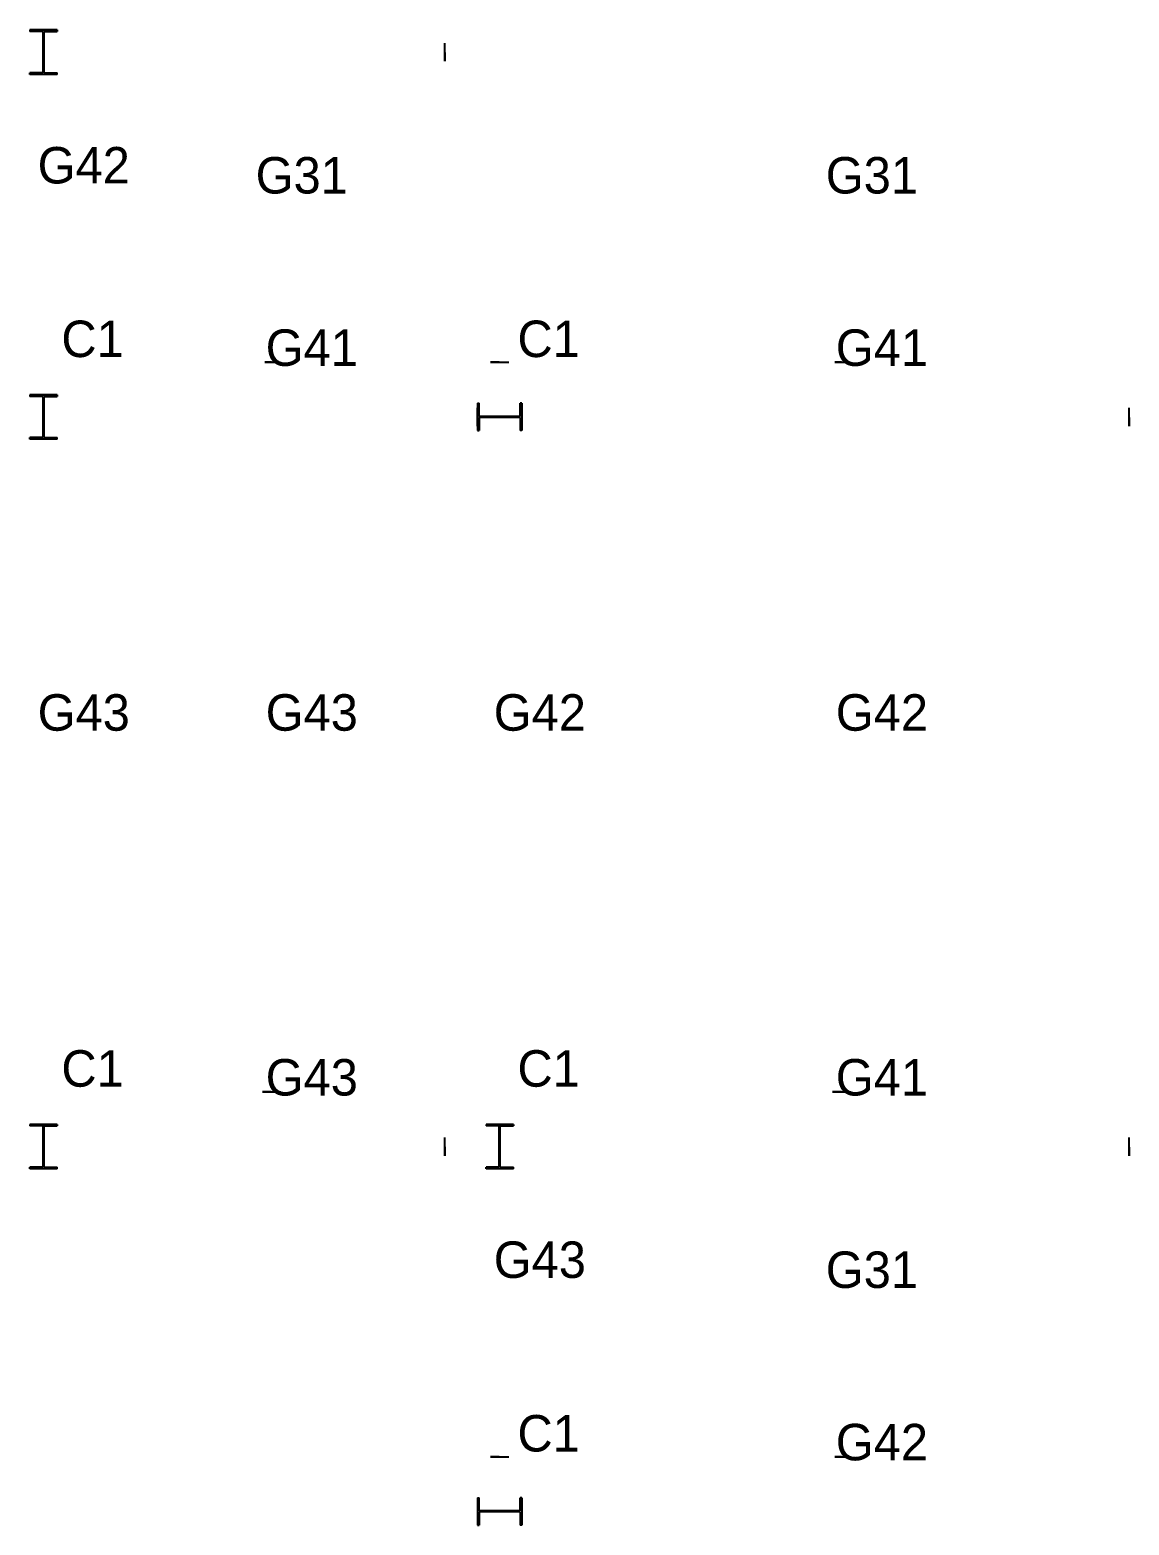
# Model space of a CAD drawing. Extents: x 0 to 468522, y -150 to 33063.
# Drawn here: x 299850 to 311900, y -150 to 16244 of the extents above; entities that cross this region are included whole.
import ezdxf
from ezdxf.enums import TextEntityAlignment as Align

# ---------------------------------------------------------------- set-up
doc = ezdxf.new("R2010")
doc.units = 0

msp = doc.modelspace()

# ---------------------------------------------------------------- linework, layer by layer
at = {"layer": 'C1'}
for p, q in [((300150, 16244, 6460), (299850, 16244, 6460)), ((299850, 16244, 6460), (299850, 16226, 6460)), ((300150, 16244, 3330), (299850, 16244, 3330)), ((299850, 16244, 3330), (299850, 16226, 3330)), ((300150, 16244, 6460), (300150, 16226, 6460)), ((300150, 16244, 3330), (300150, 16226, 3330)), ((299994.5, 16226, 6460), (299850, 16226, 6460)), ((299994.5, 16226, 3330), (299850, 16226, 3330)), ((299994.5, 15774, 6460), (299994.5, 16226, 6460)), ((299994.5, 16226, 6460), (299994.5, 16226, 6460)), ((299994.5, 16226, 6460), (299994.5, 16226, 6460)), ((299994.5, 16226, 6460), (299994.5, 16226, 6460)), ((299994.5, 15774, 3330), (299994.5, 16226, 3330)), ((299994.5, 16226, 3330), (299994.5, 16226, 3330)), ((299994.5, 16226, 3330), (299994.5, 16226, 3330)), ((299994.5, 16226, 3330), (299994.5, 16226, 3330)), ((300005.5, 15774, 6460), (300005.5, 16226, 6460)), ((300005.5, 16226, 6460), (300005.5, 16226, 6460)), ((300005.5, 16226, 6460), (300005.5, 16226, 6460)), ((300005.5, 16226, 6460), (300005.5, 16226, 6460)), ((300005.5, 16226, 6460), (300150, 16226, 6460)), ((300005.5, 15774, 3330), (300005.5, 16226, 3330)), ((300005.5, 16226, 3330), (300005.5, 16226, 3330)), ((300005.5, 16226, 3330), (300005.5, 16226, 3330)), ((300005.5, 16226, 3330), (300005.5, 16226, 3330)), ((300005.5, 16226, 3330), (300150, 16226, 3330)), ((299994.5, 15774, 6460), (299850, 15774, 6460)), ((299850, 15756, 6460), (299850, 15774, 6460)), ((299994.5, 15774, 3330), (299850, 15774, 3330)), ((299850, 15756, 3330), (299850, 15774, 3330)), ((300150, 15756, 6460), (299850, 15756, 6460)), ((300150, 15756, 3330), (299850, 15756, 3330)), ((299994.5, 15774, 6460), (299994.5, 15774, 6460)), ((299994.5, 15774, 6460), (299994.5, 15774, 6460)), ((299994.5, 15774, 6460), (299994.5, 15774, 6460)), ((299994.5, 15774, 3330), (299994.5, 15774, 3330)), ((299994.5, 15774, 3330), (299994.5, 15774, 3330)), ((299994.5, 15774, 3330), (299994.5, 15774, 3330)), ((300005.5, 15774, 6460), (300005.5, 15774, 6460)), ((300005.5, 15774, 6460), (300005.5, 15774, 6460)), ((300005.5, 15774, 6460), (300005.5, 15774, 6460)), ((300005.5, 15774, 6460), (300150, 15774, 6460)), ((300005.5, 15774, 3330), (300005.5, 15774, 3330)), ((300005.5, 15774, 3330), (300005.5, 15774, 3330)), ((300005.5, 15774, 3330), (300005.5, 15774, 3330)), ((300005.5, 15774, 3330), (300150, 15774, 3330)), ((300150, 15756, 6460), (300150, 15774, 6460)), ((300150, 15756, 3330), (300150, 15774, 3330)), ((300150, 12244, 6460), (299850, 12244, 6460)), ((299850, 12244, 6460), (299850, 12226, 6460)), ((300150, 12244, 3330), (299850, 12244, 3330)), ((299850, 12244, 3330), (299850, 12226, 3330)), ((299994.5, 12226, 6460), (299850, 12226, 6460)), ((299994.5, 12226, 3330), (299850, 12226, 3330)), ((299994.5, 11774, 6460), (299994.5, 12226, 6460)), ((299994.5, 12226, 6460), (299994.5, 12226, 6460)), ((299994.5, 12226, 6460), (299994.5, 12226, 6460)), ((299994.5, 12226, 6460), (299994.5, 12226, 6460)), ((299994.5, 11774, 3330), (299994.5, 12226, 3330)), ((299994.5, 12226, 3330), (299994.5, 12226, 3330)), ((299994.5, 12226, 3330), (299994.5, 12226, 3330)), ((299994.5, 12226, 3330), (299994.5, 12226, 3330)), ((300005.5, 11774, 6460), (300005.5, 12226, 6460)), ((300005.5, 12226, 6460), (300005.5, 12226, 6460)), ((300005.5, 12226, 6460), (300005.5, 12226, 6460)), ((300005.5, 12226, 6460), (300005.5, 12226, 6460)), ((300005.5, 12226, 6460), (300150, 12226, 6460)), ((300005.5, 11774, 3330), (300005.5, 12226, 3330)), ((300005.5, 12226, 3330), (300005.5, 12226, 3330)), ((300005.5, 12226, 3330), (300005.5, 12226, 3330)), ((300005.5, 12226, 3330), (300005.5, 12226, 3330)), ((300005.5, 12226, 3330), (300150, 12226, 3330)), ((300150, 12244, 6460), (300150, 12226, 6460)), ((300150, 12244, 3330), (300150, 12226, 3330)), ((304756, 12150, 6460), (304756, 11850, 6460)), ((304756, 12150, 6460), (304774, 12150, 6460)), ((304756, 12150, 3330), (304756, 11850, 3330)), ((304756, 12150, 3330), (304774, 12150, 3330)), ((304774, 12005.5, 6460), (304774, 12150, 6460)), ((304774, 12005.5, 3330), (304774, 12150, 3330)), ((305226, 12005.5, 6460), (305226, 12150, 6460)), ((305244, 12150, 6460), (305226, 12150, 6460)), ((305226, 12005.5, 3330), (305226, 12150, 3330)), ((305244, 12150, 3330), (305226, 12150, 3330)), ((305244, 12150, 6460), (305244, 11850, 6460)), ((305244, 12150, 3330), (305244, 11850, 3330)), ((305226, 12005.5, 6460), (304774, 12005.5, 6460)), ((304774, 12005.5, 6460), (304774, 12005.5, 6460)), ((304774, 12005.5, 6460), (304774, 12005.5, 6460)), ((304774, 12005.5, 6460), (304774, 12005.5, 6460)), ((305226, 12005.5, 3330), (304774, 12005.5, 3330)), ((304774, 12005.5, 3330), (304774, 12005.5, 3330)), ((304774, 12005.5, 3330), (304774, 12005.5, 3330)), ((304774, 12005.5, 3330), (304774, 12005.5, 3330)), ((305226, 11994.5, 6460), (304774, 11994.5, 6460)), ((304774, 11994.5, 6460), (304774, 11994.5, 6460)), ((304774, 11994.5, 6460), (304774, 11994.5, 6460)), ((304774, 11994.5, 6460), (304774, 11994.5, 6460)), ((304774, 11994.5, 6460), (304774, 11850, 6460)), ((305226, 11994.5, 3330), (304774, 11994.5, 3330)), ((304774, 11994.5, 3330), (304774, 11994.5, 3330)), ((304774, 11994.5, 3330), (304774, 11994.5, 3330)), ((304774, 11994.5, 3330), (304774, 11994.5, 3330)), ((304774, 11994.5, 3330), (304774, 11850, 3330)), ((305226, 12005.5, 6460), (305226, 12005.5, 6460)), ((305226, 12005.5, 6460), (305226, 12005.5, 6460)), ((305226, 12005.5, 6460), (305226, 12005.5, 6460)), ((305226, 12005.5, 3330), (305226, 12005.5, 3330)), ((305226, 12005.5, 3330), (305226, 12005.5, 3330)), ((305226, 12005.5, 3330), (305226, 12005.5, 3330)), ((305226, 11994.5, 6460), (305226, 11994.5, 6460)), ((305226, 11994.5, 6460), (305226, 11994.5, 6460)), ((305226, 11994.5, 6460), (305226, 11994.5, 6460)), ((305226, 11994.5, 6460), (305226, 11850, 6460)), ((305226, 11994.5, 3330), (305226, 11994.5, 3330)), ((305226, 11994.5, 3330), (305226, 11994.5, 3330)), ((305226, 11994.5, 3330), (305226, 11994.5, 3330)), ((305226, 11994.5, 3330), (305226, 11850, 3330)), ((304756, 11850, 6460), (304774, 11850, 6460)), ((304756, 11850, 3330), (304774, 11850, 3330)), ((305244, 11850, 6460), (305226, 11850, 6460)), ((305244, 11850, 3330), (305226, 11850, 3330)), ((299994.5, 11774, 6460), (299850, 11774, 6460)), ((299850, 11756, 6460), (299850, 11774, 6460)), ((299994.5, 11774, 3330), (299850, 11774, 3330)), ((299850, 11756, 3330), (299850, 11774, 3330)), ((300150, 11756, 6460), (299850, 11756, 6460)), ((300150, 11756, 3330), (299850, 11756, 3330)), ((299994.5, 11774, 6460), (299994.5, 11774, 6460)), ((299994.5, 11774, 6460), (299994.5, 11774, 6460)), ((299994.5, 11774, 6460), (299994.5, 11774, 6460)), ((299994.5, 11774, 3330), (299994.5, 11774, 3330)), ((299994.5, 11774, 3330), (299994.5, 11774, 3330)), ((299994.5, 11774, 3330), (299994.5, 11774, 3330)), ((300005.5, 11774, 6460), (300005.5, 11774, 6460)), ((300005.5, 11774, 6460), (300005.5, 11774, 6460)), ((300005.5, 11774, 6460), (300005.5, 11774, 6460)), ((300005.5, 11774, 6460), (300150, 11774, 6460)), ((300005.5, 11774, 3330), (300005.5, 11774, 3330)), ((300005.5, 11774, 3330), (300005.5, 11774, 3330)), ((300005.5, 11774, 3330), (300005.5, 11774, 3330)), ((300005.5, 11774, 3330), (300150, 11774, 3330)), ((300150, 11756, 6460), (300150, 11774, 6460)), ((300150, 11756, 3330), (300150, 11774, 3330)), ((300150, 4244, 6460), (299850, 4244, 6460)), ((299850, 4244, 6460), (299850, 4226, 6460)), ((300150, 4244, 3330), (299850, 4244, 3330)), ((299850, 4244, 3330), (299850, 4226, 3330)), ((299994.5, 4226, 6460), (299850, 4226, 6460)), ((299994.5, 4226, 3330), (299850, 4226, 3330)), ((299994.5, 3774, 6460), (299994.5, 4226, 6460)), ((299994.5, 4226, 6460), (299994.5, 4226, 6460)), ((299994.5, 4226, 6460), (299994.5, 4226, 6460)), ((299994.5, 4226, 6460), (299994.5, 4226, 6460)), ((299994.5, 3774, 3330), (299994.5, 4226, 3330)), ((299994.5, 4226, 3330), (299994.5, 4226, 3330)), ((299994.5, 4226, 3330), (299994.5, 4226, 3330)), ((299994.5, 4226, 3330), (299994.5, 4226, 3330)), ((300005.5, 3774, 6460), (300005.5, 4226, 6460)), ((300005.5, 4226, 6460), (300005.5, 4226, 6460)), ((300005.5, 4226, 6460), (300005.5, 4226, 6460)), ((300005.5, 4226, 6460), (300005.5, 4226, 6460)), ((300005.5, 4226, 6460), (300150, 4226, 6460)), ((300005.5, 3774, 3330), (300005.5, 4226, 3330)), ((300005.5, 4226, 3330), (300005.5, 4226, 3330)), ((300005.5, 4226, 3330), (300005.5, 4226, 3330)), ((300005.5, 4226, 3330), (300005.5, 4226, 3330)), ((300005.5, 4226, 3330), (300150, 4226, 3330)), ((300150, 4244, 6460), (300150, 4226, 6460)), ((300150, 4244, 3330), (300150, 4226, 3330)), ((305150, 4244, 6460), (304850, 4244, 6460)), ((304850, 4244, 6460), (304850, 4226, 6460)), ((305150, 4244, 3330), (304850, 4244, 3330)), ((304850, 4244, 3330), (304850, 4226, 3330)), ((304994.5, 4226, 6460), (304850, 4226, 6460)), ((304994.5, 4226, 3330), (304850, 4226, 3330)), ((304994.5, 3774, 6460), (304994.5, 4226, 6460)), ((304994.5, 4226, 6460), (304994.5, 4226, 6460)), ((304994.5, 4226, 6460), (304994.5, 4226, 6460)), ((304994.5, 4226, 6460), (304994.5, 4226, 6460)), ((304994.5, 3774, 3330), (304994.5, 4226, 3330)), ((304994.5, 4226, 3330), (304994.5, 4226, 3330)), ((304994.5, 4226, 3330), (304994.5, 4226, 3330)), ((304994.5, 4226, 3330), (304994.5, 4226, 3330)), ((305005.5, 3774, 6460), (305005.5, 4226, 6460)), ((305005.5, 4226, 6460), (305005.5, 4226, 6460)), ((305005.5, 4226, 6460), (305005.5, 4226, 6460)), ((305005.5, 4226, 6460), (305005.5, 4226, 6460)), ((305005.5, 4226, 6460), (305150, 4226, 6460)), ((305005.5, 3774, 3330), (305005.5, 4226, 3330)), ((305005.5, 4226, 3330), (305005.5, 4226, 3330)), ((305005.5, 4226, 3330), (305005.5, 4226, 3330)), ((305005.5, 4226, 3330), (305005.5, 4226, 3330)), ((305005.5, 4226, 3330), (305150, 4226, 3330)), ((305150, 4244, 6460), (305150, 4226, 6460)), ((305150, 4244, 3330), (305150, 4226, 3330)), ((299994.5, 3774, 6460), (299850, 3774, 6460)), ((299850, 3756, 6460), (299850, 3774, 6460)), ((299994.5, 3774, 3330), (299850, 3774, 3330)), ((299850, 3756, 3330), (299850, 3774, 3330)), ((299994.5, 3774, 6460), (299994.5, 3774, 6460)), ((299994.5, 3774, 6460), (299994.5, 3774, 6460)), ((299994.5, 3774, 6460), (299994.5, 3774, 6460)), ((299994.5, 3774, 3330), (299994.5, 3774, 3330)), ((299994.5, 3774, 3330), (299994.5, 3774, 3330)), ((299994.5, 3774, 3330), (299994.5, 3774, 3330)), ((300005.5, 3774, 6460), (300005.5, 3774, 6460)), ((300005.5, 3774, 6460), (300005.5, 3774, 6460)), ((300005.5, 3774, 6460), (300005.5, 3774, 6460)), ((300005.5, 3774, 6460), (300150, 3774, 6460)), ((300005.5, 3774, 3330), (300005.5, 3774, 3330)), ((300005.5, 3774, 3330), (300005.5, 3774, 3330)), ((300005.5, 3774, 3330), (300005.5, 3774, 3330)), ((300005.5, 3774, 3330), (300150, 3774, 3330)), ((300150, 3756, 6460), (300150, 3774, 6460)), ((300150, 3756, 3330), (300150, 3774, 3330)), ((304994.5, 3774, 6460), (304850, 3774, 6460)), ((304850, 3756, 6460), (304850, 3774, 6460)), ((304994.5, 3774, 3330), (304850, 3774, 3330)), ((304850, 3756, 3330), (304850, 3774, 3330)), ((304994.5, 3774, 6460), (304994.5, 3774, 6460)), ((304994.5, 3774, 6460), (304994.5, 3774, 6460)), ((304994.5, 3774, 6460), (304994.5, 3774, 6460)), ((304994.5, 3774, 3330), (304994.5, 3774, 3330)), ((304994.5, 3774, 3330), (304994.5, 3774, 3330)), ((304994.5, 3774, 3330), (304994.5, 3774, 3330)), ((305005.5, 3774, 6460), (305005.5, 3774, 6460)), ((305005.5, 3774, 6460), (305005.5, 3774, 6460)), ((305005.5, 3774, 6460), (305005.5, 3774, 6460)), ((305005.5, 3774, 6460), (305150, 3774, 6460)), ((305005.5, 3774, 3330), (305005.5, 3774, 3330)), ((305005.5, 3774, 3330), (305005.5, 3774, 3330)), ((305005.5, 3774, 3330), (305005.5, 3774, 3330)), ((305005.5, 3774, 3330), (305150, 3774, 3330)), ((305150, 3756, 6460), (305150, 3774, 6460)), ((305150, 3756, 3330), (305150, 3774, 3330)), ((300150, 3756, 6460), (299850, 3756, 6460)), ((300150, 3756, 3330), (299850, 3756, 3330)), ((305150, 3756, 6460), (304850, 3756, 6460)), ((305150, 3756, 3330), (304850, 3756, 3330)), ((304756, 150, 6460), (304756, -150, 6460)), ((304756, 150, 6460), (304774, 150, 6460)), ((304756, 150, 3330), (304756, -150, 3330)), ((304756, 150, 3330), (304774, 150, 3330)), ((304774, 5.5, 6460), (304774, 150, 6460)), ((304774, 5.5, 3330), (304774, 150, 3330)), ((305226, 5.5, 6460), (304774, 5.5, 6460)), ((304774, 5.5, 6460), (304774, 5.5, 6460)), ((304774, 5.5, 6460), (304774, 5.5, 6460)), ((304774, 5.5, 6460), (304774, 5.5, 6460)), ((305226, 5.5, 3330), (304774, 5.5, 3330)), ((304774, 5.5, 3330), (304774, 5.5, 3330)), ((304774, 5.5, 3330), (304774, 5.5, 3330)), ((304774, 5.5, 3330), (304774, 5.5, 3330)), ((305226, 5.5, 6460), (305226, 150, 6460)), ((305244, 150, 6460), (305226, 150, 6460)), ((305226, 5.5, 3330), (305226, 150, 3330)), ((305244, 150, 3330), (305226, 150, 3330)), ((305226, 5.5, 6460), (305226, 5.5, 6460)), ((305226, 5.5, 6460), (305226, 5.5, 6460)), ((305226, 5.5, 6460), (305226, 5.5, 6460)), ((305226, 5.5, 3330), (305226, 5.5, 3330)), ((305226, 5.5, 3330), (305226, 5.5, 3330)), ((305226, 5.5, 3330), (305226, 5.5, 3330)), ((305244, 150, 6460), (305244, -150, 6460)), ((305244, 150, 3330), (305244, -150, 3330)), ((304756, -150, 6460), (304774, -150, 6460)), ((304756, -150, 3330), (304774, -150, 3330)), ((305226, -5.5, 6460), (304774, -5.5, 6460)), ((304774, -5.5, 6460), (304774, -5.5, 6460)), ((304774, -5.5, 6460), (304774, -5.5, 6460)), ((304774, -5.5, 6460), (304774, -5.5, 6460)), ((304774, -5.5, 6460), (304774, -150, 6460)), ((305226, -5.5, 3330), (304774, -5.5, 3330)), ((304774, -5.5, 3330), (304774, -5.5, 3330)), ((304774, -5.5, 3330), (304774, -5.5, 3330)), ((304774, -5.5, 3330), (304774, -5.5, 3330)), ((304774, -5.5, 3330), (304774, -150, 3330)), ((305226, -5.5, 6460), (305226, -5.5, 6460)), ((305226, -5.5, 6460), (305226, -5.5, 6460)), ((305226, -5.5, 6460), (305226, -5.5, 6460)), ((305226, -5.5, 6460), (305226, -150, 6460)), ((305226, -5.5, 3330), (305226, -5.5, 3330)), ((305226, -5.5, 3330), (305226, -5.5, 3330)), ((305226, -5.5, 3330), (305226, -5.5, 3330)), ((305226, -5.5, 3330), (305226, -150, 3330)), ((305244, -150, 6460), (305226, -150, 6460)), ((305244, -150, 3330), (305226, -150, 3330))]:
    msp.add_line(p, q, dxfattribs=at)
at = {"layer": 'G31', "extrusion": (0, 1, 0)}
for p, q in [((302425, 12600, 6610), (302575, 12600, 6610)), ((302425, 12600, 6310), (302575, 12600, 6310)), ((302496.75, 12600, 6601), (302425, 12600, 6601)), ((302425, 12600, 6610), (302425, 12600, 6601)), ((302496.75, 12600, 6319), (302425, 12600, 6319)), ((302425, 12600, 6310), (302425, 12600, 6319)), ((302496.75, 12600, 6319), (302496.75, 12600, 6601)), ((302496.75, 12600, 6601), (302496.75, 12600, 6601)), ((302496.75, 12600, 6319), (302496.75, 12600, 6319)), ((302496.75, 12600, 6601), (302496.75, 12600, 6601)), ((302496.75, 12600, 6319), (302496.75, 12600, 6319)), ((302496.75, 12600, 6601), (302496.75, 12600, 6601)), ((302496.75, 12600, 6319), (302496.75, 12600, 6319)), ((302503.25, 12600, 6319), (302503.25, 12600, 6601)), ((302503.25, 12600, 6319), (302503.25, 12600, 6319)), ((302503.25, 12600, 6601), (302503.25, 12600, 6601)), ((302503.25, 12600, 6319), (302503.25, 12600, 6319)), ((302503.25, 12600, 6601), (302503.25, 12600, 6601)), ((302503.25, 12600, 6319), (302503.25, 12600, 6319)), ((302503.25, 12600, 6601), (302503.25, 12600, 6601)), ((302503.25, 12600, 6601), (302575, 12600, 6601)), ((302503.25, 12600, 6319), (302575, 12600, 6319)), ((302575, 12600, 6610), (302575, 12600, 6601)), ((302575, 12600, 6310), (302575, 12600, 6319)), ((308675, 12600, 6610), (308825, 12600, 6610)), ((308675, 12600, 6310), (308825, 12600, 6310)), ((308746.75, 12600, 6601), (308675, 12600, 6601)), ((308675, 12600, 6610), (308675, 12600, 6601)), ((308746.75, 12600, 6319), (308675, 12600, 6319)), ((308675, 12600, 6310), (308675, 12600, 6319)), ((308746.75, 12600, 6319), (308746.75, 12600, 6601)), ((308746.75, 12600, 6601), (308746.75, 12600, 6601)), ((308746.75, 12600, 6319), (308746.75, 12600, 6319)), ((308746.75, 12600, 6601), (308746.75, 12600, 6601)), ((308746.75, 12600, 6319), (308746.75, 12600, 6319)), ((308746.75, 12600, 6601), (308746.75, 12600, 6601)), ((308746.75, 12600, 6319), (308746.75, 12600, 6319)), ((308753.25, 12600, 6319), (308753.25, 12600, 6601)), ((308753.25, 12600, 6319), (308753.25, 12600, 6319)), ((308753.25, 12600, 6601), (308753.25, 12600, 6601)), ((308753.25, 12600, 6319), (308753.25, 12600, 6319)), ((308753.25, 12600, 6601), (308753.25, 12600, 6601)), ((308753.25, 12600, 6319), (308753.25, 12600, 6319)), ((308753.25, 12600, 6601), (308753.25, 12600, 6601)), ((308753.25, 12600, 6601), (308825, 12600, 6601)), ((308753.25, 12600, 6319), (308825, 12600, 6319)), ((308825, 12600, 6610), (308825, 12600, 6601)), ((308825, 12600, 6310), (308825, 12600, 6319)), ((308675, 600, 6610), (308825, 600, 6610)), ((308675, 600, 6310), (308825, 600, 6310)), ((308746.75, 600, 6601), (308675, 600, 6601)), ((308675, 600, 6610), (308675, 600, 6601)), ((308746.75, 600, 6319), (308675, 600, 6319)), ((308675, 600, 6310), (308675, 600, 6319)), ((308746.75, 600, 6319), (308746.75, 600, 6601)), ((308746.75, 600, 6601), (308746.75, 600, 6601)), ((308746.75, 600, 6319), (308746.75, 600, 6319)), ((308746.75, 600, 6601), (308746.75, 600, 6601)), ((308746.75, 600, 6319), (308746.75, 600, 6319)), ((308746.75, 600, 6601), (308746.75, 600, 6601)), ((308746.75, 600, 6319), (308746.75, 600, 6319)), ((308753.25, 600, 6319), (308753.25, 600, 6601)), ((308753.25, 600, 6319), (308753.25, 600, 6319)), ((308753.25, 600, 6601), (308753.25, 600, 6601)), ((308753.25, 600, 6319), (308753.25, 600, 6319)), ((308753.25, 600, 6601), (308753.25, 600, 6601)), ((308753.25, 600, 6319), (308753.25, 600, 6319)), ((308753.25, 600, 6601), (308753.25, 600, 6601)), ((308753.25, 600, 6601), (308825, 600, 6601)), ((308753.25, 600, 6319), (308825, 600, 6319)), ((308825, 600, 6610), (308825, 600, 6601)), ((308825, 600, 6310), (308825, 600, 6319))]:
    msp.add_line(p, q, dxfattribs=at)
at = {"layer": 'G41', "extrusion": (0, 1, 0)}
for p, q in [((304900, 12600, 6660), (305100, 12600, 6660)), ((304900, 12600, 6260), (305100, 12600, 6260)), ((304994, 12600, 6638), (304900, 12600, 6638)), ((304900, 12600, 6660), (304900, 12600, 6638)), ((304994, 12600, 6282), (304900, 12600, 6282)), ((304900, 12600, 6260), (304900, 12600, 6282)), ((304994, 12600, 6282), (304994, 12600, 6638)), ((304994, 12600, 6638), (304994, 12600, 6638)), ((304994, 12600, 6282), (304994, 12600, 6282)), ((304994, 12600, 6638), (304994, 12600, 6638)), ((304994, 12600, 6282), (304994, 12600, 6282)), ((304994, 12600, 6638), (304994, 12600, 6638)), ((304994, 12600, 6282), (304994, 12600, 6282)), ((305006, 12600, 6282), (305006, 12600, 6638)), ((305006, 12600, 6282), (305006, 12600, 6282)), ((305006, 12600, 6638), (305006, 12600, 6638)), ((305006, 12600, 6282), (305006, 12600, 6282)), ((305006, 12600, 6638), (305006, 12600, 6638)), ((305006, 12600, 6282), (305006, 12600, 6282)), ((305006, 12600, 6638), (305006, 12600, 6638)), ((305006, 12600, 6638), (305100, 12600, 6638)), ((305006, 12600, 6282), (305100, 12600, 6282)), ((305100, 12600, 6660), (305100, 12600, 6638)), ((305100, 12600, 6260), (305100, 12600, 6282))]:
    msp.add_line(p, q, dxfattribs=at)
at = {"layer": 'G41', "extrusion": (-1, 0, 0)}
for p, q in [((304756, 11900, 6660), (304756, 12100, 6660)), ((304756, 11900, 6260), (304756, 12100, 6260)), ((304756, 12006, 6638), (304756, 12100, 6638)), ((304756, 12100, 6660), (304756, 12100, 6638)), ((304756, 12006, 6282), (304756, 12100, 6282)), ((304756, 12100, 6260), (304756, 12100, 6282)), ((304756, 12006, 6282), (304756, 12006, 6638)), ((304756, 12006, 6282), (304756, 12006, 6282)), ((304756, 12006, 6638), (304756, 12006, 6638)), ((304756, 12006, 6282), (304756, 12006, 6282)), ((304756, 12006, 6638), (304756, 12006, 6638)), ((304756, 12006, 6282), (304756, 12006, 6282)), ((304756, 12006, 6638), (304756, 12006, 6638)), ((304756, 11994, 6282), (304756, 11994, 6638)), ((304756, 11994, 6638), (304756, 11994, 6638)), ((304756, 11994, 6282), (304756, 11994, 6282)), ((304756, 11994, 6638), (304756, 11994, 6638)), ((304756, 11994, 6282), (304756, 11994, 6282)), ((304756, 11994, 6638), (304756, 11994, 6638)), ((304756, 11994, 6282), (304756, 11994, 6282)), ((304756, 11994, 6638), (304756, 11900, 6638)), ((304756, 11994, 6282), (304756, 11900, 6282)), ((311900, 11900, 6660), (311900, 12100, 6660)), ((311900, 11900, 6260), (311900, 12100, 6260)), ((311900, 12006, 6638), (311900, 12100, 6638)), ((311900, 12100, 6660), (311900, 12100, 6638)), ((311900, 12006, 6282), (311900, 12100, 6282)), ((311900, 12100, 6260), (311900, 12100, 6282)), ((311900, 12006, 6282), (311900, 12006, 6638)), ((311900, 12006, 6282), (311900, 12006, 6282)), ((311900, 12006, 6638), (311900, 12006, 6638)), ((311900, 12006, 6282), (311900, 12006, 6282)), ((311900, 12006, 6638), (311900, 12006, 6638)), ((311900, 12006, 6282), (311900, 12006, 6282)), ((311900, 12006, 6638), (311900, 12006, 6638)), ((311900, 11994, 6282), (311900, 11994, 6638)), ((311900, 11994, 6638), (311900, 11994, 6638)), ((311900, 11994, 6282), (311900, 11994, 6282)), ((311900, 11994, 6638), (311900, 11994, 6638)), ((311900, 11994, 6282), (311900, 11994, 6282)), ((311900, 11994, 6638), (311900, 11994, 6638)), ((311900, 11994, 6282), (311900, 11994, 6282)), ((311900, 11994, 6638), (311900, 11900, 6638)), ((311900, 11994, 6282), (311900, 11900, 6282)), ((304756, 11900, 6660), (304756, 11900, 6638)), ((304756, 11900, 6260), (304756, 11900, 6282)), ((311900, 11900, 6660), (311900, 11900, 6638)), ((311900, 11900, 6260), (311900, 11900, 6282)), ((311900, 3900, 6660), (311900, 4100, 6660)), ((311900, 3900, 6260), (311900, 4100, 6260)), ((311900, 4006, 6638), (311900, 4100, 6638)), ((311900, 4100, 6660), (311900, 4100, 6638)), ((311900, 4006, 6282), (311900, 4100, 6282)), ((311900, 4100, 6260), (311900, 4100, 6282)), ((311900, 4006, 6282), (311900, 4006, 6638)), ((311900, 4006, 6282), (311900, 4006, 6282)), ((311900, 4006, 6638), (311900, 4006, 6638)), ((311900, 4006, 6282), (311900, 4006, 6282)), ((311900, 4006, 6638), (311900, 4006, 6638)), ((311900, 4006, 6282), (311900, 4006, 6282)), ((311900, 4006, 6638), (311900, 4006, 6638)), ((311900, 3994, 6282), (311900, 3994, 6638)), ((311900, 3994, 6638), (311900, 3994, 6638)), ((311900, 3994, 6282), (311900, 3994, 6282)), ((311900, 3994, 6638), (311900, 3994, 6638)), ((311900, 3994, 6282), (311900, 3994, 6282)), ((311900, 3994, 6638), (311900, 3994, 6638)), ((311900, 3994, 6282), (311900, 3994, 6282)), ((311900, 3994, 6638), (311900, 3900, 6638)), ((311900, 3994, 6282), (311900, 3900, 6282)), ((311900, 3900, 6660), (311900, 3900, 6638)), ((311900, 3900, 6260), (311900, 3900, 6282))]:
    msp.add_line(p, q, dxfattribs=at)
at = {"layer": 'G42', "extrusion": (0, 1, 0)}
for p, q in [((299900, 16244, 6660), (300100, 16244, 6660)), ((299900, 16244, 6260), (300100, 16244, 6260)), ((299995.5, 16244, 6646), (299900, 16244, 6646)), ((299900, 16244, 6660), (299900, 16244, 6646)), ((299995.5, 16244, 6274), (299900, 16244, 6274)), ((299900, 16244, 6260), (299900, 16244, 6274)), ((299995.5, 16244, 6274), (299995.5, 16244, 6646)), ((299995.5, 16244, 6646), (299995.5, 16244, 6646)), ((299995.5, 16244, 6274), (299995.5, 16244, 6274)), ((299995.5, 16244, 6646), (299995.5, 16244, 6646)), ((299995.5, 16244, 6274), (299995.5, 16244, 6274)), ((299995.5, 16244, 6646), (299995.5, 16244, 6646)), ((299995.5, 16244, 6274), (299995.5, 16244, 6274)), ((300004.5, 16244, 6274), (300004.5, 16244, 6646)), ((300004.5, 16244, 6274), (300004.5, 16244, 6274)), ((300004.5, 16244, 6646), (300004.5, 16244, 6646)), ((300004.5, 16244, 6274), (300004.5, 16244, 6274)), ((300004.5, 16244, 6646), (300004.5, 16244, 6646)), ((300004.5, 16244, 6274), (300004.5, 16244, 6274)), ((300004.5, 16244, 6646), (300004.5, 16244, 6646)), ((300004.5, 16244, 6646), (300100, 16244, 6646)), ((300004.5, 16244, 6274), (300100, 16244, 6274)), ((300100, 16244, 6660), (300100, 16244, 6646)), ((300100, 16244, 6260), (300100, 16244, 6274)), ((299900, 12244, 6660), (300100, 12244, 6660)), ((299900, 12244, 6260), (300100, 12244, 6260)), ((299995.5, 12244, 6646), (299900, 12244, 6646)), ((299900, 12244, 6660), (299900, 12244, 6646)), ((299995.5, 12244, 6274), (299900, 12244, 6274)), ((299900, 12244, 6260), (299900, 12244, 6274)), ((299995.5, 12244, 6274), (299995.5, 12244, 6646)), ((299995.5, 12244, 6646), (299995.5, 12244, 6646)), ((299995.5, 12244, 6274), (299995.5, 12244, 6274)), ((299995.5, 12244, 6646), (299995.5, 12244, 6646)), ((299995.5, 12244, 6274), (299995.5, 12244, 6274)), ((299995.5, 12244, 6646), (299995.5, 12244, 6646)), ((299995.5, 12244, 6274), (299995.5, 12244, 6274)), ((300004.5, 12244, 6274), (300004.5, 12244, 6646)), ((300004.5, 12244, 6274), (300004.5, 12244, 6274)), ((300004.5, 12244, 6646), (300004.5, 12244, 6646)), ((300004.5, 12244, 6274), (300004.5, 12244, 6274)), ((300004.5, 12244, 6646), (300004.5, 12244, 6646)), ((300004.5, 12244, 6274), (300004.5, 12244, 6274)), ((300004.5, 12244, 6646), (300004.5, 12244, 6646)), ((300004.5, 12244, 6646), (300100, 12244, 6646)), ((300004.5, 12244, 6274), (300100, 12244, 6274)), ((300100, 12244, 6660), (300100, 12244, 6646)), ((300100, 12244, 6260), (300100, 12244, 6274)), ((308650, 4600, 6660), (308850, 4600, 6660)), ((308650, 4600, 6260), (308850, 4600, 6260)), ((308745.5, 4600, 6646), (308650, 4600, 6646)), ((308650, 4600, 6660), (308650, 4600, 6646)), ((308745.5, 4600, 6274), (308650, 4600, 6274)), ((308650, 4600, 6260), (308650, 4600, 6274)), ((308745.5, 4600, 6274), (308745.5, 4600, 6646)), ((308745.5, 4600, 6646), (308745.5, 4600, 6646)), ((308745.5, 4600, 6274), (308745.5, 4600, 6274)), ((308745.5, 4600, 6646), (308745.5, 4600, 6646)), ((308745.5, 4600, 6274), (308745.5, 4600, 6274)), ((308745.5, 4600, 6646), (308745.5, 4600, 6646)), ((308745.5, 4600, 6274), (308745.5, 4600, 6274)), ((308754.5, 4600, 6274), (308754.5, 4600, 6646)), ((308754.5, 4600, 6274), (308754.5, 4600, 6274)), ((308754.5, 4600, 6646), (308754.5, 4600, 6646)), ((308754.5, 4600, 6274), (308754.5, 4600, 6274)), ((308754.5, 4600, 6646), (308754.5, 4600, 6646)), ((308754.5, 4600, 6274), (308754.5, 4600, 6274)), ((308754.5, 4600, 6646), (308754.5, 4600, 6646)), ((308754.5, 4600, 6646), (308850, 4600, 6646)), ((308754.5, 4600, 6274), (308850, 4600, 6274)), ((308850, 4600, 6660), (308850, 4600, 6646)), ((308850, 4600, 6260), (308850, 4600, 6274)), ((304900, 4244, 6660), (305100, 4244, 6660)), ((304900, 4244, 6260), (305100, 4244, 6260)), ((304995.5, 4244, 6646), (304900, 4244, 6646)), ((304900, 4244, 6660), (304900, 4244, 6646)), ((304995.5, 4244, 6274), (304900, 4244, 6274)), ((304900, 4244, 6260), (304900, 4244, 6274)), ((304995.5, 4244, 6274), (304995.5, 4244, 6646)), ((304995.5, 4244, 6646), (304995.5, 4244, 6646)), ((304995.5, 4244, 6274), (304995.5, 4244, 6274)), ((304995.5, 4244, 6646), (304995.5, 4244, 6646)), ((304995.5, 4244, 6274), (304995.5, 4244, 6274)), ((304995.5, 4244, 6646), (304995.5, 4244, 6646)), ((304995.5, 4244, 6274), (304995.5, 4244, 6274)), ((305004.5, 4244, 6274), (305004.5, 4244, 6646)), ((305004.5, 4244, 6274), (305004.5, 4244, 6274)), ((305004.5, 4244, 6646), (305004.5, 4244, 6646)), ((305004.5, 4244, 6274), (305004.5, 4244, 6274)), ((305004.5, 4244, 6646), (305004.5, 4244, 6646)), ((305004.5, 4244, 6274), (305004.5, 4244, 6274)), ((305004.5, 4244, 6646), (305004.5, 4244, 6646)), ((305004.5, 4244, 6646), (305100, 4244, 6646)), ((305004.5, 4244, 6274), (305100, 4244, 6274)), ((305100, 4244, 6660), (305100, 4244, 6646)), ((305100, 4244, 6260), (305100, 4244, 6274))]:
    msp.add_line(p, q, dxfattribs=at)
at = {"layer": 'G43', "extrusion": (-1, 0, 0)}
for p, q in [((304400, 15900, 6660), (304400, 16100, 6660)), ((304400, 15900, 6260), (304400, 16100, 6260)), ((304400, 16004, 6647), (304400, 16100, 6647)), ((304400, 16100, 6660), (304400, 16100, 6647)), ((304400, 16004, 6273), (304400, 16100, 6273)), ((304400, 16100, 6260), (304400, 16100, 6273)), ((304400, 16004, 6273), (304400, 16004, 6647)), ((304400, 16004, 6273), (304400, 16004, 6273)), ((304400, 16004, 6647), (304400, 16004, 6647)), ((304400, 16004, 6273), (304400, 16004, 6273)), ((304400, 16004, 6647), (304400, 16004, 6647)), ((304400, 16004, 6273), (304400, 16004, 6273)), ((304400, 16004, 6647), (304400, 16004, 6647)), ((304400, 15996, 6273), (304400, 15996, 6647)), ((304400, 15996, 6647), (304400, 15996, 6647)), ((304400, 15996, 6273), (304400, 15996, 6273)), ((304400, 15996, 6647), (304400, 15996, 6647)), ((304400, 15996, 6273), (304400, 15996, 6273)), ((304400, 15996, 6647), (304400, 15996, 6647)), ((304400, 15996, 6273), (304400, 15996, 6273)), ((304400, 15996, 6647), (304400, 15900, 6647)), ((304400, 15996, 6273), (304400, 15900, 6273)), ((304400, 15900, 6660), (304400, 15900, 6647)), ((304400, 15900, 6260), (304400, 15900, 6273)), ((304400, 3900, 6660), (304400, 4100, 6660)), ((304400, 3900, 6260), (304400, 4100, 6260)), ((304400, 4004, 6647), (304400, 4100, 6647)), ((304400, 4100, 6660), (304400, 4100, 6647)), ((304400, 4004, 6273), (304400, 4100, 6273)), ((304400, 4100, 6260), (304400, 4100, 6273)), ((304400, 4004, 6273), (304400, 4004, 6647)), ((304400, 4004, 6273), (304400, 4004, 6273)), ((304400, 4004, 6647), (304400, 4004, 6647)), ((304400, 4004, 6273), (304400, 4004, 6273)), ((304400, 4004, 6647), (304400, 4004, 6647)), ((304400, 4004, 6273), (304400, 4004, 6273)), ((304400, 4004, 6647), (304400, 4004, 6647)), ((304400, 3996, 6273), (304400, 3996, 6647)), ((304400, 3996, 6647), (304400, 3996, 6647)), ((304400, 3996, 6273), (304400, 3996, 6273)), ((304400, 3996, 6647), (304400, 3996, 6647)), ((304400, 3996, 6273), (304400, 3996, 6273)), ((304400, 3996, 6647), (304400, 3996, 6647)), ((304400, 3996, 6273), (304400, 3996, 6273)), ((304400, 3996, 6647), (304400, 3900, 6647)), ((304400, 3996, 6273), (304400, 3900, 6273)), ((304400, 3900, 6660), (304400, 3900, 6647)), ((304400, 3900, 6260), (304400, 3900, 6273))]:
    msp.add_line(p, q, dxfattribs=at)
at = {"layer": 'G43', "extrusion": (0, 1, 0)}
for p, q in [((302400, 4600, 6660), (302600, 4600, 6660)), ((302400, 4600, 6260), (302600, 4600, 6260)), ((302496, 4600, 6647), (302400, 4600, 6647)), ((302400, 4600, 6660), (302400, 4600, 6647)), ((302496, 4600, 6273), (302400, 4600, 6273)), ((302400, 4600, 6260), (302400, 4600, 6273)), ((302496, 4600, 6273), (302496, 4600, 6647)), ((302496, 4600, 6647), (302496, 4600, 6647)), ((302496, 4600, 6273), (302496, 4600, 6273)), ((302496, 4600, 6647), (302496, 4600, 6647)), ((302496, 4600, 6273), (302496, 4600, 6273)), ((302496, 4600, 6647), (302496, 4600, 6647)), ((302496, 4600, 6273), (302496, 4600, 6273)), ((302504, 4600, 6273), (302504, 4600, 6647)), ((302504, 4600, 6273), (302504, 4600, 6273)), ((302504, 4600, 6647), (302504, 4600, 6647)), ((302504, 4600, 6273), (302504, 4600, 6273)), ((302504, 4600, 6647), (302504, 4600, 6647)), ((302504, 4600, 6273), (302504, 4600, 6273)), ((302504, 4600, 6647), (302504, 4600, 6647)), ((302504, 4600, 6647), (302600, 4600, 6647)), ((302504, 4600, 6273), (302600, 4600, 6273)), ((302600, 4600, 6660), (302600, 4600, 6647)), ((302600, 4600, 6260), (302600, 4600, 6273)), ((299900, 4244, 6660), (300100, 4244, 6660)), ((299900, 4244, 6260), (300100, 4244, 6260)), ((299996, 4244, 6647), (299900, 4244, 6647)), ((299900, 4244, 6660), (299900, 4244, 6647)), ((299996, 4244, 6273), (299900, 4244, 6273)), ((299900, 4244, 6260), (299900, 4244, 6273)), ((299996, 4244, 6273), (299996, 4244, 6647)), ((299996, 4244, 6647), (299996, 4244, 6647)), ((299996, 4244, 6273), (299996, 4244, 6273)), ((299996, 4244, 6647), (299996, 4244, 6647)), ((299996, 4244, 6273), (299996, 4244, 6273)), ((299996, 4244, 6647), (299996, 4244, 6647)), ((299996, 4244, 6273), (299996, 4244, 6273)), ((300004, 4244, 6273), (300004, 4244, 6647)), ((300004, 4244, 6273), (300004, 4244, 6273)), ((300004, 4244, 6647), (300004, 4244, 6647)), ((300004, 4244, 6273), (300004, 4244, 6273)), ((300004, 4244, 6647), (300004, 4244, 6647)), ((300004, 4244, 6273), (300004, 4244, 6273)), ((300004, 4244, 6647), (300004, 4244, 6647)), ((300004, 4244, 6647), (300100, 4244, 6647)), ((300004, 4244, 6273), (300100, 4244, 6273)), ((300100, 4244, 6660), (300100, 4244, 6647)), ((300100, 4244, 6260), (300100, 4244, 6273)), ((304900, 600, 6660), (305100, 600, 6660)), ((304900, 600, 6260), (305100, 600, 6260)), ((304996, 600, 6647), (304900, 600, 6647)), ((304900, 600, 6660), (304900, 600, 6647)), ((304996, 600, 6273), (304900, 600, 6273)), ((304900, 600, 6260), (304900, 600, 6273)), ((304996, 600, 6273), (304996, 600, 6647)), ((304996, 600, 6647), (304996, 600, 6647)), ((304996, 600, 6273), (304996, 600, 6273)), ((304996, 600, 6647), (304996, 600, 6647)), ((304996, 600, 6273), (304996, 600, 6273)), ((304996, 600, 6647), (304996, 600, 6647)), ((304996, 600, 6273), (304996, 600, 6273)), ((305004, 600, 6273), (305004, 600, 6647)), ((305004, 600, 6273), (305004, 600, 6273)), ((305004, 600, 6647), (305004, 600, 6647)), ((305004, 600, 6273), (305004, 600, 6273)), ((305004, 600, 6647), (305004, 600, 6647)), ((305004, 600, 6273), (305004, 600, 6273)), ((305004, 600, 6647), (305004, 600, 6647)), ((305004, 600, 6647), (305100, 600, 6647)), ((305004, 600, 6273), (305100, 600, 6273)), ((305100, 600, 6660), (305100, 600, 6647)), ((305100, 600, 6260), (305100, 600, 6273))]:
    msp.add_line(p, q, dxfattribs=at)

# ---------------------------------------------------------------- texts
at = {"layer": 'C1'}
for p in [(300536.8, 12536.8, 9590), (300536.8, 12536.8, 6460), (305536.8, 12536.8, 9590), (305536.8, 12536.8, 6460), (300536.8, 4536.8, 9590), (300536.8, 4536.8, 6460), (305536.8, 4536.8, 9590), (305536.8, 4536.8, 6460), (305536.8, 536.8, 9590), (305536.8, 536.8, 6460)]:
    msp.add_text('C1', height=400, dxfattribs=at).set_placement(p, align=Align.BOTTOM_CENTER)
at = {"layer": 'G31'}
for p in [(302830, 14330, 6460), (309080, 14330, 6460), (309080, 2330, 6460)]:
    msp.add_text('G31', height=400, dxfattribs=at).set_placement(p, align=Align.BOTTOM_CENTER)
at = {"layer": 'G41'}
for p in [(302940, 12440, 6460), (309190, 12440, 6460), (309190, 4440, 6460)]:
    msp.add_text('G41', height=400, dxfattribs=at).set_placement(p, align=Align.BOTTOM_CENTER)
at = {"layer": 'G42'}
for p in [(300440, 14440, 6460), (305440, 8440, 6460), (309190, 8440, 6460), (309190, 440, 6460)]:
    msp.add_text('G42', height=400, dxfattribs=at).set_placement(p, align=Align.BOTTOM_CENTER)
at = {"layer": 'G43'}
for p in [(300440, 8440, 6460), (302940, 8440, 6460), (302940, 4440, 6460), (305440, 2440, 6460)]:
    msp.add_text('G43', height=400, dxfattribs=at).set_placement(p, align=Align.BOTTOM_CENTER)

doc.saveas('drawing.dxf')
